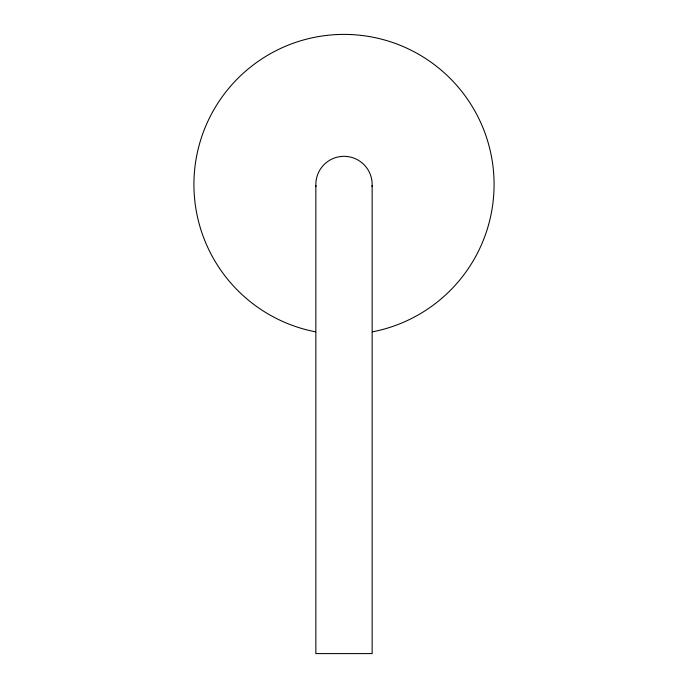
<?xml version="1.0" encoding="UTF-8"?>
<svg xmlns="http://www.w3.org/2000/svg" width="688" height="688" viewBox="0 0 688 688"><rect width="100%" height="100%" fill="white"/><g stroke="black" fill="none" stroke-linecap="round" stroke-linejoin="round"><path stroke-width="1.03" d="M372.148 185.442L372.148 653.6L315.852 653.6L315.852 185.442M315.465 331.822A150.079 150.079 0 0 1 219.076 101.308A150.079 150.079 0 0 1 468.924 101.308A150.079 150.079 0 0 1 372.535 331.822M315.93 186.577A28.148 28.148 0 0 1 344 156.331A28.148 28.148 0 0 1 372.07 186.577"/></g></svg>
